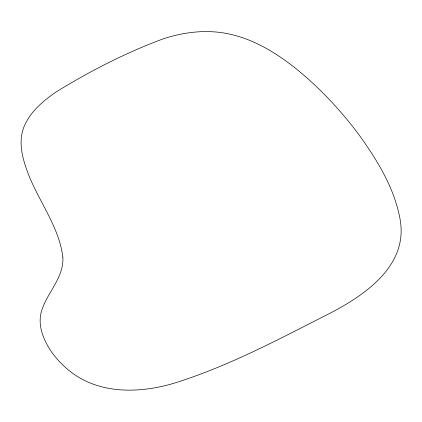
<?xml version="1.0" encoding="UTF-8"?>
<svg xmlns="http://www.w3.org/2000/svg" width="422" height="422" viewBox="0 0 422 422"><rect width="100%" height="100%" fill="white"/><g stroke="black" fill="none" stroke-linecap="round" stroke-linejoin="round"><path stroke-width="0.63" d="M62.857 257.119C64.128 278.625 45.639 293.617 40.934 313.404A54.211 43.181 17 0 0 40.818 327.847C42.369 335.627 45.734 342.912 49.97 349.58A86.431 68.844 17 0 0 63.321 365.415C95.303 396.812 143.971 394.195 183.312 380.211C234.205 363.268 281.648 337.753 329.355 313.583C365.162 295.02 408.955 265.317 399.956 218.575C394.217 187.774 377.389 160.444 359.396 135.325C341.118 110.78 320.087 88.219 296.318 68.913C274.305 51.289 248.933 36.25 220.532 32.505C201.336 29.999 181.798 32.789 163.478 38.745C126.157 52.56 90.403 70.885 56.511 91.695C43.139 100.874 29.846 111.946 23.743 127.444C18.805 140.384 21.506 154.61 25.921 167.286C35.928 198.129 58.758 224.425 62.857 257.119"/></g></svg>
